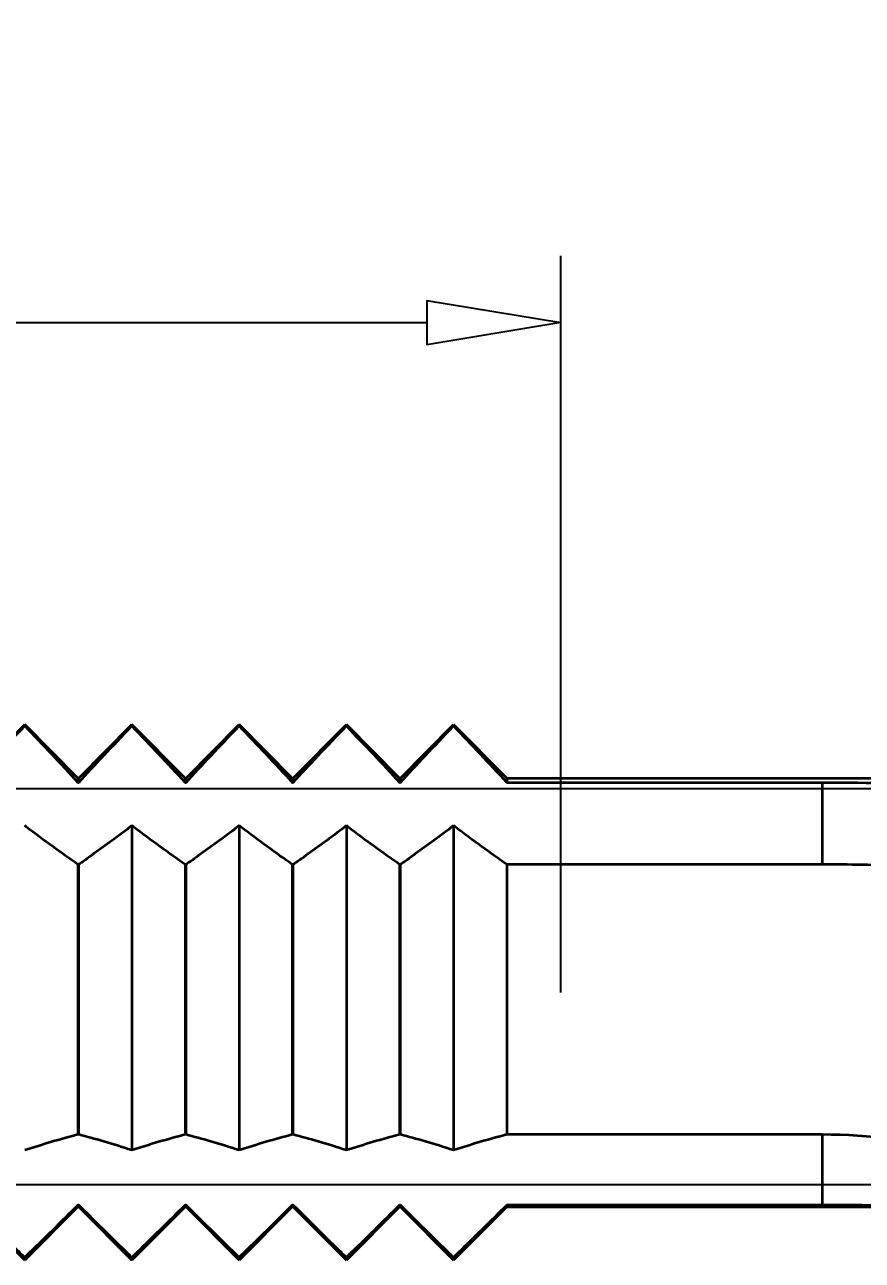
# Model space of a CAD drawing. Header units: millimetres. Extents: x -63 to 87, y -6 to 39.
# Drawn here: x -30 to -14.38, y -5 to 18.06 of the extents above; entities that cross this region are included whole.
import ezdxf

# ---------------------------------------------------------------- set-up
doc = ezdxf.new("R2010")
doc.units = ezdxf.units.MM
doc.layers.add('标注', color=3, linetype='Continuous')
doc.layers.add('轮廓', color=4, linetype='Continuous', lineweight=35)
doc.styles.add('工程字', font='gbenor.shx', dxfattribs={"bigfont": 'gbcbig.shx'})
doc.dimstyles.new('ZQH', dxfattribs={"dimtxt": 3, "dimasz": 2.5, "dimexe": 1.25, "dimexo": 0, "dimgap": 0.5, "dimtad": 1, "dimdec": 3, "dimdsep": 46, "dimtxsty": '工程字', "dimblk": 'CLOSEDBLANK', "dimcen": -0.8, "dimclrd": 3, "dimclre": 3, "dimclrt": 3, "dimadec": 1, "dimazin": 2, "dimtfac": 1, "dimtdec": 3, "dimtofl": 0, "dimtmove": 0, "dimatfit": 3, "dimldrblk": 'CLOSEDBLANK', "dimfxl": 1, "dimtolj": 1, "dimtzin": 0, "dimarcsym": 0})

# ---------------------------------------------------------------- blocks, each defined once
blk = doc.blocks.new('_ClosedBlank')
at = {"color": 0, "linetype": 'ByBlock', "lineweight": -2}
for p, q in [((-1, 0.1667), (0, 0)), ((-1, 0.1667), (-1, -0.1667)), ((0, 0), (-1, -0.1667))]:
    blk.add_line(p, q, dxfattribs=at)
blk = doc.blocks.new('*D2')
at = {"layer": 'Defpoints', "color": 0, "transparency": 16777216}
for p in [(-20, 12.5), (-45, 0), (-20, 0)]:
    blk.add_point(p, dxfattribs=at)
at = {"layer": '标注', "color": 3, "lineweight": -2, "transparency": 16777216}
for p, q in [((-45, 0), (-45, 13.75)), ((-20, 0), (-20, 13.75)), ((-42.5, 12.5), (-22.5, 12.5))]:
    blk.add_line(p, q, dxfattribs=at)
at = {"layer": '标注', "color": 3, "lineweight": -2, "transparency": 16777216, "xscale": 2.5, "yscale": 2.5, "zscale": 2.5, "rotation": 180}
blk.add_blockref('_ClosedBlank', (-45, 12.5), dxfattribs=at)
at = {"layer": '标注', "color": 3, "lineweight": -2, "transparency": 16777216, "xscale": 2.5, "yscale": 2.5, "zscale": 2.5}
blk.add_blockref('_ClosedBlank', (-20, 12.5), dxfattribs=at)
at = {"layer": '标注', "color": 3, "transparency": 16777216, "insert": (-32.5, 15), "char_height": 4, "attachment_point": 5, "style": '工程字'}
blk.add_mtext('\\A1;Le', dxfattribs=at)
blk = doc.blocks.new('*D3')
at = {"layer": 'Defpoints', "color": 0, "transparency": 16777216}
for p in [(-5, 23), (-45, 0), (-5, 0)]:
    blk.add_point(p, dxfattribs=at)
at = {"layer": '标注', "color": 3, "lineweight": -2, "transparency": 16777216}
for p, q in [((-45, 0), (-45, 24.25)), ((-5, 0), (-5, 24.25)), ((-42.5, 23), (-7.5, 23))]:
    blk.add_line(p, q, dxfattribs=at)
at = {"layer": '标注', "color": 3, "lineweight": -2, "transparency": 16777216, "xscale": 2.5, "yscale": 2.5, "zscale": 2.5, "rotation": 180}
blk.add_blockref('_ClosedBlank', (-45, 23), dxfattribs=at)
at = {"layer": '标注', "color": 3, "lineweight": -2, "transparency": 16777216, "xscale": 2.5, "yscale": 2.5, "zscale": 2.5}
blk.add_blockref('_ClosedBlank', (-5, 23), dxfattribs=at)
at = {"layer": '标注', "color": 3, "transparency": 16777216, "insert": (-25, 25.5), "char_height": 4, "attachment_point": 5, "style": '工程字'}
blk.add_mtext('\\A1;L1', dxfattribs=at)
blk = doc.blocks.new('*D4')
at = {"layer": 'Defpoints', "color": 0, "transparency": 16777216}
for p in [(75, 33.5), (-45, 0), (75, 0)]:
    blk.add_point(p, dxfattribs=at)
at = {"layer": '标注', "color": 3, "lineweight": -2, "transparency": 16777216}
for p, q in [((-45, 0), (-45, 34.75)), ((75, 0), (75, 34.75)), ((-42.5, 33.5), (72.5, 33.5))]:
    blk.add_line(p, q, dxfattribs=at)
at = {"layer": '标注', "color": 3, "lineweight": -2, "transparency": 16777216, "xscale": 2.5, "yscale": 2.5, "zscale": 2.5, "rotation": 180}
blk.add_blockref('_ClosedBlank', (-45, 33.5), dxfattribs=at)
at = {"layer": '标注', "color": 3, "lineweight": -2, "transparency": 16777216, "xscale": 2.5, "yscale": 2.5, "zscale": 2.5}
blk.add_blockref('_ClosedBlank', (75, 33.5), dxfattribs=at)
at = {"layer": '标注', "color": 3, "transparency": 16777216, "insert": (15, 36), "char_height": 4, "attachment_point": 5, "style": '工程字'}
blk.add_mtext('\\A1;L', dxfattribs=at)
blk = doc.blocks.new('*D9')
at = {"color": 3, "lineweight": -2, "transparency": 16777216}
for p, q in [((-10.082, 3.797), (-48.088, 3.797)), ((-46.838, 1.297), (-46.838, -1.094)), ((-10.082, -3.594), (-48.088, -3.594))]:
    blk.add_line(p, q, dxfattribs=at)
at = {"layer": 'Defpoints', "color": 0, "transparency": 16777216}
for p in [(-10.082, 3.797), (-46.838, -3.594), (-10.082, -3.594)]:
    blk.add_point(p, dxfattribs=at)
at = {"color": 3, "lineweight": -2, "transparency": 16777216, "xscale": 2.5, "yscale": 2.5, "zscale": 2.5}
for p, rotation in [((-46.838, 3.797), 90), ((-46.838, -3.594), 270)]:
    blk.add_blockref('_ClosedBlank', p, dxfattribs=dict(at, rotation=rotation))
at = {"color": 3, "transparency": 16777216, "insert": (-49.338, 0.101), "char_height": 4, "attachment_point": 5, "rotation": 90, "style": '工程字'}
blk.add_mtext('\\A1;d1', dxfattribs=at)

msp = doc.modelspace()

# ---------------------------------------------------------------- linework, layer by layer
at = {"layer": '轮廓', "color": 4, "lineweight": 35}
for p, q in [((-30.9901, 4), (-30, 5)), ((-30, 5, 0), (-30, 4.9723, 0)), ((-29.0099, 4), (-30, 5)), ((-28.9901, 4), (-28, 5)), ((-28, 5, 0), (-28, 4.9723, 0)), ((-27.0099, 4), (-28, 5)), ((-26.9901, 4), (-26, 5)), ((-26, 5, 0), (-26, 4.9723, 0)), ((-25.0099, 4), (-26, 5)), ((-24.9901, 4), (-24, 5)), ((-24, 5, 0), (-24, 4.9723, 0)), ((-23.0099, 4), (-24, 5)), ((-22.9901, 4), (-22, 5)), ((-22, 5, 0), (-22, 4.9723, 0)), ((-21.0099, 4), (-22, 5)), ((-29.0099, 4), (-28.9901, 4)), ((-27.0099, 4), (-26.9901, 4)), ((-25.0099, 4), (-24.9901, 4)), ((-23.0099, 4), (-22.9901, 4)), ((-21.0099, 4), (-10.0819, 4)), ((-28, 3.1134, 0), (-28, -2.9411, 0)), ((-26, 3.1134, 0), (-26, -2.9411, 0)), ((-24, 3.1134, 0), (-24, -2.9411, 0)), ((-22, 3.1134, 0), (-22, -2.9411, 0)), ((-30.9901, -4), (-30, -5)), ((-29.0099, -4), (-30, -5)), ((-29.0099, -4), (-28.9901, -4)), ((-28.9901, -4), (-28, -5)), ((-27.0099, -4), (-28, -5)), ((-27.0099, -4), (-26.9901, -4)), ((-26.9901, -4), (-26, -5)), ((-25.0099, -4), (-26, -5)), ((-25.0099, -4), (-24.9901, -4)), ((-24.9901, -4), (-24, -5)), ((-23.0099, -4), (-24, -5)), ((-23.0099, -4), (-22.9901, -4)), ((-22.9901, -4), (-22, -5)), ((-21.0099, -4), (-22, -5)), ((-21.0099, -4), (-10.0819, -4)), ((-30, -5, 0), (-30, -4.9449, 0)), ((-28, -5, 0), (-28, -4.9449, 0)), ((-26, -5, 0), (-26, -4.9449, 0)), ((-24, -5, 0), (-24, -4.9449, 0)), ((-22, -5, 0), (-22, -4.9449, 0))]:
    msp.add_line(p, q, dxfattribs=at)
for points in [[(-30.9901, 3.9201), (-30.6991, 4.2399), (-30.367, 4.5909), (-30, 4.9723)], [(-30, 4.9723), (-29.6727, 4.6322), (-29.3302, 4.2722), (-29.0099, 3.9201)], [(-28.9901, 3.9201), (-28.6991, 4.2399), (-28.367, 4.5909), (-28, 4.9723)], [(-28, 4.9723), (-27.6727, 4.6322), (-27.3302, 4.2722), (-27.0099, 3.9201)], [(-26.9901, 3.9201), (-26.6991, 4.2399), (-26.367, 4.5909), (-26, 4.9723)], [(-26, 4.9723), (-25.6727, 4.6322), (-25.3302, 4.2722), (-25.0099, 3.9201)], [(-24.9901, 3.9201), (-24.6991, 4.2399), (-24.367, 4.5909), (-24, 4.9723)], [(-24, 4.9723), (-23.6727, 4.6322), (-23.3302, 4.2722), (-23.0099, 3.9201)], [(-22.9901, 3.9201), (-22.6991, 4.2399), (-22.367, 4.5909), (-22, 4.9723)], [(-22, 4.9723), (-21.6727, 4.6322), (-21.3302, 4.2722), (-21.0099, 3.9201)], [(-29.0099, 3.9201), (-29.0033, 3.9201), (-28.9967, 3.9201), (-28.9901, 3.9201)], [(-27.0099, 3.9201), (-27.0033, 3.9201), (-26.9967, 3.9201), (-26.9901, 3.9201)], [(-25.0099, 3.9201), (-25.0033, 3.9201), (-24.9967, 3.9201), (-24.9901, 3.9201)], [(-23.0099, 3.9201), (-23.0033, 3.9201), (-22.9967, 3.9201), (-22.9901, 3.9201)], [(-21.0099, 3.9201), (-19.0478, 3.9201), (-17.0856, 3.9201), (-15.1235, 3.9201)], [(-15.1235, 3.9201), (-15.1235, 3.2138), (-15.1235, 2.7273), (-15.1235, 2.3877)], [(-28.9901, 2.3877), (-28.9967, 2.3877), (-29.0033, 2.3877), (-29.0099, 2.3877)], [(-26.9901, 2.3877), (-26.9967, 2.3877), (-27.0033, 2.3877), (-27.0099, 2.3877)], [(-24.9901, 2.3877), (-24.9967, 2.3877), (-25.0033, 2.3877), (-25.0099, 2.3877)], [(-22.9901, 2.3877), (-22.9967, 2.3877), (-23.0033, 2.3877), (-23.0099, 2.3877)], [(-15.1235, 2.3877), (-17.0856, 2.3877), (-19.0478, 2.3877), (-21.0099, 2.3877)], [(-30, -2.9411), (-29.6715, -2.8336), (-29.3294, -2.7311), (-29.0099, -2.6488)], [(-29.0099, -2.6488), (-29.0033, -2.6488), (-28.9967, -2.6488), (-28.9901, -2.6488)], [(-28.9901, -2.6488), (-28.7029, -2.7227), (-28.3719, -2.8193), (-28, -2.9411)], [(-28, -2.9411), (-27.6715, -2.8336), (-27.3294, -2.7311), (-27.0099, -2.6488)], [(-27.0099, -2.6488), (-27.0033, -2.6488), (-26.9967, -2.6488), (-26.9901, -2.6488)], [(-26.9901, -2.6488), (-26.7029, -2.7227), (-26.3719, -2.8193), (-26, -2.9411)], [(-26, -2.9411), (-25.6715, -2.8336), (-25.3294, -2.7311), (-25.0099, -2.6488)], [(-25.0099, -2.6488), (-25.0033, -2.6488), (-24.9967, -2.6488), (-24.9901, -2.6488)], [(-24.9901, -2.6488), (-24.7029, -2.7227), (-24.3719, -2.8193), (-24, -2.9411)], [(-24, -2.9411), (-23.6715, -2.8336), (-23.3294, -2.7311), (-23.0099, -2.6488)], [(-23.0099, -2.6488), (-23.0033, -2.6488), (-22.9967, -2.6488), (-22.9901, -2.6488)], [(-22.9901, -2.6488), (-22.7029, -2.7227), (-22.3719, -2.8193), (-22, -2.9411)], [(-22, -2.9411), (-21.6715, -2.8336), (-21.3294, -2.7311), (-21.0099, -2.6488)], [(-21.0099, -2.6488), (-19.0478, -2.6488), (-17.0856, -2.6488), (-15.1235, -2.6488)], [(-29.0099, -3.9731), (-29.0099, -3.9913), (-29.0099, -4), (-29.0099, -4)], [(-28.9901, -3.9731), (-28.9967, -3.9731), (-29.0033, -3.9731), (-29.0099, -3.9731)], [(-28.9901, -4), (-28.9901, -4), (-28.9901, -3.9913), (-28.9901, -3.9731)], [(-27.0099, -3.9731), (-27.0099, -3.9913), (-27.0099, -4), (-27.0099, -4)], [(-26.9901, -3.9731), (-26.9967, -3.9731), (-27.0033, -3.9731), (-27.0099, -3.9731)], [(-26.9901, -4), (-26.9901, -4), (-26.9901, -3.9913), (-26.9901, -3.9731)], [(-25.0099, -3.9731), (-25.0099, -3.9913), (-25.0099, -4), (-25.0099, -4)], [(-24.9901, -3.9731), (-24.9967, -3.9731), (-25.0033, -3.9731), (-25.0099, -3.9731)], [(-24.9901, -4), (-24.9901, -4), (-24.9901, -3.9913), (-24.9901, -3.9731)], [(-23.0099, -3.9731), (-23.0099, -3.9913), (-23.0099, -4), (-23.0099, -4)], [(-22.9901, -3.9731), (-22.9967, -3.9731), (-23.0033, -3.9731), (-23.0099, -3.9731)], [(-22.9901, -4), (-22.9901, -4), (-22.9901, -3.9913), (-22.9901, -3.9731)], [(-21.0099, -3.9731), (-21.0099, -3.9913), (-21.0099, -4), (-21.0099, -4)], [(-15.1235, -3.9731), (-17.0856, -3.9731), (-19.0478, -3.9731), (-21.0099, -3.9731)]]:
    msp.add_open_spline(points, degree=3, dxfattribs=at)
for points, knots in [([(-29.0099, 4), (-29.0099, 4), (-29.0099, 3.976), (-29.0099, 3.9236), (-29.0099, 3.9219), (-29.0099, 3.9201)], [6.02698759, 6.02698759, 6.02698759, 6.02698759, 6.78036095, 6.78036095, 6.80578892, 6.80578892, 6.80578892, 6.80578892]), ([(-28.9901, 3.9201), (-28.9901, 3.9219), (-28.9901, 3.9236), (-28.9901, 3.976), (-28.9901, 4), (-28.9901, 4)], [17.30215972, 17.30215972, 17.30215972, 17.30215972, 17.32758769, 17.32758769, 18.08096105, 18.08096105, 18.08096105, 18.08096105]), ([(-27.0099, 4), (-27.0099, 4), (-27.0099, 3.976), (-27.0099, 3.9236), (-27.0099, 3.9219), (-27.0099, 3.9201)], [6.02698764, 6.02698764, 6.02698764, 6.02698764, 6.780361, 6.780361, 6.80578898, 6.80578898, 6.80578898, 6.80578898]), ([(-26.9901, 3.9201), (-26.9901, 3.9219), (-26.9901, 3.9236), (-26.9901, 3.976), (-26.9901, 4), (-26.9901, 4)], [17.30215966, 17.30215966, 17.30215966, 17.30215966, 17.32758764, 17.32758764, 18.080961, 18.080961, 18.080961, 18.080961]), ([(-25.0099, 4), (-25.0099, 4), (-25.0099, 3.976), (-25.0099, 3.9236), (-25.0099, 3.9219), (-25.0099, 3.9201)], [6.0269877, 6.0269877, 6.0269877, 6.0269877, 6.78036105, 6.78036105, 6.80578904, 6.80578904, 6.80578904, 6.80578904]), ([(-24.9901, 3.9201), (-24.9901, 3.9219), (-24.9901, 3.9236), (-24.9901, 3.976), (-24.9901, 4), (-24.9901, 4)], [17.3021596, 17.3021596, 17.3021596, 17.3021596, 17.32758759, 17.32758759, 18.08096094, 18.08096094, 18.08096094, 18.08096094]), ([(-23.0099, 4), (-23.0099, 4), (-23.0099, 3.976), (-23.0099, 3.9236), (-23.0099, 3.9219), (-23.0099, 3.9201)], [6.02698775, 6.02698775, 6.02698775, 6.02698775, 6.7803611, 6.7803611, 6.8057891, 6.8057891, 6.8057891, 6.8057891]), ([(-22.9901, 3.9201), (-22.9901, 3.9219), (-22.9901, 3.9236), (-22.9901, 3.976), (-22.9901, 4), (-22.9901, 4)], [17.30215955, 17.30215955, 17.30215955, 17.30215955, 17.32758754, 17.32758754, 18.08096089, 18.08096089, 18.08096089, 18.08096089]), ([(-21.0099, 4), (-21.0099, 4), (-21.0099, 3.976), (-21.0099, 3.9236), (-21.0099, 3.9219), (-21.0099, 3.9201)], [6.02698781, 6.02698781, 6.02698781, 6.02698781, 6.78036115, 6.78036115, 6.80578915, 6.80578915, 6.80578915, 6.80578915]), ([(-15.1235, 3.9201), (-14.2306, 3.9201), (-13.3972, 3.8951), (-12.0437, 3.7575), (-11.51, 3.6533), (-10.8756, 3.4021), (-10.6934, 3.2959), (-10.4036, 3.0374), (-10.349, 2.9122), (-10.3018, 2.7652), (-10.2967, 2.6907), (-10.3224, 2.5703), (-10.3447, 2.5204), (-10.4128, 2.4337), (-10.4536, 2.3986), (-10.5606, 2.3328), (-10.6278, 2.3062), (-10.8112, 2.2546), (-10.9422, 2.2381), (-11.3904, 2.2152), (-11.7768, 2.2429), (-12.6151, 2.3026), (-13.0805, 2.3352), (-13.8636, 2.3673), (-14.1211, 2.3751), (-14.6262, 2.3852), (-14.8748, 2.3877), (-15.1235, 2.3877)], [0, 0, 0, 0, 2.6787633, 2.6787633, 5.0381131, 5.0381131, 6.3704046, 6.3704046, 7.9316575, 7.9316575, 9.6268537, 9.6268537, 10.8864162, 10.8864162, 11.9980072, 11.9980072, 13.3481612, 13.3481612, 15.5424934, 15.5424934, 20.3248642, 20.3248642, 23.8306603, 23.8306603, 25.5328451, 25.5328451, 27.1806954, 27.1806954, 27.1806954, 27.1806954]), ([(-29.0099, 2.3877), (-29.3094, 2.6012), (-29.6347, 2.8314), (-29.9811, 3.0987), (-29.9906, 3.106), (-30, 3.1134)], [10.0179738, 10.0179738, 10.0179738, 10.0179738, 11.6978853, 11.6978853, 11.7450897, 11.7450897, 11.7450897, 11.7450897]), ([(-28, 3.1134), (-28.0583, 3.0676), (-28.184, 2.9717), (-28.5442, 2.7049), (-28.8136, 2.5134), (-28.979, 2.3956), (-28.9846, 2.3916), (-28.9901, 2.3877)], [4.9589708, 4.9589708, 4.9589708, 4.9589708, 5.5171858, 5.5171858, 6.3765963, 6.3765963, 6.4062956, 6.4062956, 6.4062956, 6.4062956]), ([(-27.0099, 2.3877), (-27.3094, 2.6012), (-27.6347, 2.8314), (-27.9811, 3.0987), (-27.9906, 3.106), (-28, 3.1134)], [10.0179737, 10.0179737, 10.0179737, 10.0179737, 11.6978853, 11.6978853, 11.7450897, 11.7450897, 11.7450897, 11.7450897]), ([(-26, 3.1134), (-26.0583, 3.0676), (-26.184, 2.9717), (-26.5442, 2.7049), (-26.8136, 2.5134), (-26.979, 2.3956), (-26.9846, 2.3916), (-26.9901, 2.3877)], [4.9589708, 4.9589708, 4.9589708, 4.9589708, 5.5171858, 5.5171858, 6.3765963, 6.3765963, 6.4062957, 6.4062957, 6.4062957, 6.4062957]), ([(-25.0099, 2.3877), (-25.3094, 2.6012), (-25.6347, 2.8314), (-25.9811, 3.0987), (-25.9906, 3.106), (-26, 3.1134)], [10.0179736, 10.0179736, 10.0179736, 10.0179736, 11.6978853, 11.6978853, 11.7450897, 11.7450897, 11.7450897, 11.7450897]), ([(-24, 3.1134), (-24.0583, 3.0676), (-24.184, 2.9717), (-24.5442, 2.7049), (-24.8136, 2.5134), (-24.979, 2.3956), (-24.9846, 2.3916), (-24.9901, 2.3877)], [4.9589708, 4.9589708, 4.9589708, 4.9589708, 5.5171858, 5.5171858, 6.3765963, 6.3765963, 6.4062958, 6.4062958, 6.4062958, 6.4062958]), ([(-23.0099, 2.3877), (-23.3094, 2.6012), (-23.6347, 2.8314), (-23.9811, 3.0987), (-23.9906, 3.106), (-24, 3.1134)], [10.0179735, 10.0179735, 10.0179735, 10.0179735, 11.6978853, 11.6978853, 11.7450897, 11.7450897, 11.7450897, 11.7450897]), ([(-22, 3.1134), (-22.0583, 3.0676), (-22.184, 2.9717), (-22.5442, 2.7049), (-22.8136, 2.5134), (-22.979, 2.3956), (-22.9846, 2.3916), (-22.9901, 2.3877)], [4.9589708, 4.9589708, 4.9589708, 4.9589708, 5.5171858, 5.5171858, 6.3765963, 6.3765963, 6.4062959, 6.4062959, 6.4062959, 6.4062959]), ([(-21.0099, 2.3877), (-21.3094, 2.6012), (-21.6347, 2.8314), (-21.9811, 3.0987), (-21.9906, 3.106), (-22, 3.1134)], [10.0179735, 10.0179735, 10.0179735, 10.0179735, 11.6978853, 11.6978853, 11.7450897, 11.7450897, 11.7450897, 11.7450897]), ([(-29.0099, 2.3877), (-29.0099, 2.3368), (-29.0099, 2.2848), (-29.0099, 2.0133), (-29.0099, 1.7771), (-29.0099, 1.2844), (-29.0099, 1.0274), (-29.0099, 0.5108), (-29.0099, 0.2511), (-29.0099, -0.2511), (-29.0099, -0.5108), (-29.0099, -1.0274), (-29.0099, -1.2844), (-29.0099, -1.7771), (-29.0099, -2.0133), (-29.0099, -2.3795), (-29.0099, -2.5191), (-29.0099, -2.6488)], [9.6109377, 9.6109377, 9.6109377, 9.6109377, 9.7938544, 9.7938544, 10.5472277, 10.5472277, 11.300601, 11.300601, 12.0539743, 12.0539743, 12.8073476, 12.8073476, 13.560721, 13.560721, 14.3140943, 14.3140943, 14.8234097, 14.8234097, 14.8234097, 14.8234097]), ([(-28.9901, -2.6488), (-28.9901, -2.5191), (-28.9901, -2.3795), (-28.9901, -2.0133), (-28.9901, -1.7771), (-28.9901, -1.2844), (-28.9901, -1.0274), (-28.9901, -0.5108), (-28.9901, -0.2511), (-28.9901, 0.2511), (-28.9901, 0.5108), (-28.9901, 1.0274), (-28.9901, 1.2844), (-28.9901, 1.7771), (-28.9901, 2.0133), (-28.9901, 2.2848), (-28.9901, 2.3368), (-28.9901, 2.3877)], [9.284539, 9.284539, 9.284539, 9.284539, 9.7938544, 9.7938544, 10.5472277, 10.5472277, 11.300601, 11.300601, 12.0539743, 12.0539743, 12.8073476, 12.8073476, 13.560721, 13.560721, 14.3140943, 14.3140943, 14.4970109, 14.4970109, 14.4970109, 14.4970109]), ([(-27.0099, 2.3877), (-27.0099, 2.3368), (-27.0099, 2.2848), (-27.0099, 2.0133), (-27.0099, 1.7771), (-27.0099, 1.2844), (-27.0099, 1.0274), (-27.0099, 0.5108), (-27.0099, 0.2511), (-27.0099, -0.2511), (-27.0099, -0.5108), (-27.0099, -1.0274), (-27.0099, -1.2844), (-27.0099, -1.7771), (-27.0099, -2.0133), (-27.0099, -2.3795), (-27.0099, -2.5191), (-27.0099, -2.6488)], [9.6109377, 9.6109377, 9.6109377, 9.6109377, 9.7938544, 9.7938544, 10.5472277, 10.5472277, 11.300601, 11.300601, 12.0539743, 12.0539743, 12.8073476, 12.8073476, 13.5607209, 13.5607209, 14.3140942, 14.3140942, 14.8234097, 14.8234097, 14.8234097, 14.8234097]), ([(-26.9901, -2.6488), (-26.9901, -2.5191), (-26.9901, -2.3795), (-26.9901, -2.0133), (-26.9901, -1.7771), (-26.9901, -1.2844), (-26.9901, -1.0274), (-26.9901, -0.5108), (-26.9901, -0.2511), (-26.9901, 0.2511), (-26.9901, 0.5108), (-26.9901, 1.0274), (-26.9901, 1.2844), (-26.9901, 1.7771), (-26.9901, 2.0133), (-26.9901, 2.2848), (-26.9901, 2.3368), (-26.9901, 2.3877)], [9.284539, 9.284539, 9.284539, 9.284539, 9.7938544, 9.7938544, 10.5472277, 10.5472277, 11.300601, 11.300601, 12.0539743, 12.0539743, 12.8073476, 12.8073476, 13.5607209, 13.5607209, 14.3140942, 14.3140942, 14.4970109, 14.4970109, 14.4970109, 14.4970109]), ([(-25.0099, 2.3877), (-25.0099, 2.3368), (-25.0099, 2.2848), (-25.0099, 2.0133), (-25.0099, 1.7771), (-25.0099, 1.2844), (-25.0099, 1.0274), (-25.0099, 0.5108), (-25.0099, 0.2511), (-25.0099, -0.2511), (-25.0099, -0.5108), (-25.0099, -1.0274), (-25.0099, -1.2844), (-25.0099, -1.7771), (-25.0099, -2.0133), (-25.0099, -2.3795), (-25.0099, -2.5191), (-25.0099, -2.6488)], [9.6109378, 9.6109378, 9.6109378, 9.6109378, 9.7938544, 9.7938544, 10.5472277, 10.5472277, 11.300601, 11.300601, 12.0539743, 12.0539743, 12.8073476, 12.8073476, 13.5607209, 13.5607209, 14.3140942, 14.3140942, 14.8234096, 14.8234096, 14.8234096, 14.8234096]), ([(-24.9901, -2.6488), (-24.9901, -2.5191), (-24.9901, -2.3795), (-24.9901, -2.0133), (-24.9901, -1.7771), (-24.9901, -1.2844), (-24.9901, -1.0274), (-24.9901, -0.5108), (-24.9901, -0.2511), (-24.9901, 0.2511), (-24.9901, 0.5108), (-24.9901, 1.0274), (-24.9901, 1.2844), (-24.9901, 1.7771), (-24.9901, 2.0133), (-24.9901, 2.2848), (-24.9901, 2.3368), (-24.9901, 2.3877)], [9.284539, 9.284539, 9.284539, 9.284539, 9.7938544, 9.7938544, 10.5472277, 10.5472277, 11.300601, 11.300601, 12.0539743, 12.0539743, 12.8073476, 12.8073476, 13.5607209, 13.5607209, 14.3140942, 14.3140942, 14.4970109, 14.4970109, 14.4970109, 14.4970109]), ([(-23.0099, 2.3877), (-23.0099, 2.3368), (-23.0099, 2.2848), (-23.0099, 2.0133), (-23.0099, 1.7771), (-23.0099, 1.2844), (-23.0099, 1.0274), (-23.0099, 0.5108), (-23.0099, 0.2511), (-23.0099, -0.2511), (-23.0099, -0.5108), (-23.0099, -1.0274), (-23.0099, -1.2844), (-23.0099, -1.7771), (-23.0099, -2.0133), (-23.0099, -2.3795), (-23.0099, -2.5191), (-23.0099, -2.6488)], [9.6109378, 9.6109378, 9.6109378, 9.6109378, 9.7938544, 9.7938544, 10.5472277, 10.5472277, 11.300601, 11.300601, 12.0539743, 12.0539743, 12.8073476, 12.8073476, 13.5607209, 13.5607209, 14.3140942, 14.3140942, 14.8234096, 14.8234096, 14.8234096, 14.8234096]), ([(-22.9901, -2.6488), (-22.9901, -2.5191), (-22.9901, -2.3795), (-22.9901, -2.0133), (-22.9901, -1.7771), (-22.9901, -1.2844), (-22.9901, -1.0274), (-22.9901, -0.5108), (-22.9901, -0.2511), (-22.9901, 0.2511), (-22.9901, 0.5108), (-22.9901, 1.0274), (-22.9901, 1.2844), (-22.9901, 1.7771), (-22.9901, 2.0133), (-22.9901, 2.2848), (-22.9901, 2.3368), (-22.9901, 2.3877)], [9.284539, 9.284539, 9.284539, 9.284539, 9.7938545, 9.7938545, 10.5472277, 10.5472277, 11.300601, 11.300601, 12.0539743, 12.0539743, 12.8073476, 12.8073476, 13.5607209, 13.5607209, 14.3140942, 14.3140942, 14.4970108, 14.4970108, 14.4970108, 14.4970108]), ([(-21.0099, 2.3877), (-21.0099, 2.3368), (-21.0099, 2.2848), (-21.0099, 2.0133), (-21.0099, 1.7771), (-21.0099, 1.2844), (-21.0099, 1.0274), (-21.0099, 0.5108), (-21.0099, 0.2511), (-21.0099, -0.2511), (-21.0099, -0.5108), (-21.0099, -1.0274), (-21.0099, -1.2844), (-21.0099, -1.7771), (-21.0099, -2.0133), (-21.0099, -2.3795), (-21.0099, -2.5191), (-21.0099, -2.6488)], [9.6109379, 9.6109379, 9.6109379, 9.6109379, 9.7938545, 9.7938545, 10.5472278, 10.5472278, 11.300601, 11.300601, 12.0539743, 12.0539743, 12.8073476, 12.8073476, 13.5607209, 13.5607209, 14.3140942, 14.3140942, 14.8234096, 14.8234096, 14.8234096, 14.8234096]), ([(-15.1235, -2.6488), (-15.1235, -2.7133), (-15.1235, -2.9902), (-15.1235, -3.4742), (-15.1235, -3.9025), (-15.1235, -3.9731)], [1.6023799, 1.6023799, 1.6023799, 1.6023799, 2, 3, 3.1925748, 3.1925748, 3.1925748, 3.1925748]), ([(-15.1235, -2.6488), (-14.2306, -2.6488), (-13.3972, -2.7643), (-12.0437, -3.0816), (-11.51, -3.2659), (-10.8756, -3.5301), (-10.6934, -3.6181), (-10.4036, -3.7815), (-10.349, -3.8324), (-10.3018, -3.8874), (-10.2967, -3.9098), (-10.3224, -3.9401), (-10.3447, -3.9506), (-10.4128, -3.9664), (-10.4536, -3.9717), (-10.5606, -3.9807), (-10.6278, -3.9836), (-10.8112, -3.9889), (-10.9422, -3.9902), (-11.3904, -3.992), (-11.7768, -3.99), (-12.6151, -3.984), (-13.0805, -3.9802), (-13.8636, -3.976), (-14.1211, -3.9749), (-14.6262, -3.9735), (-14.8748, -3.9731), (-15.1235, -3.9731)], [0, 0, 0, 0, 2.6787624, 2.6787624, 5.0381134, 5.0381134, 6.3704053, 6.3704053, 7.9316586, 7.9316586, 9.6268556, 9.6268556, 10.8864183, 10.8864183, 11.9980095, 11.9980095, 13.3481635, 13.3481635, 15.5424956, 15.5424956, 20.3248651, 20.3248651, 23.8306666, 23.8306666, 25.5328501, 25.5328501, 27.1806991, 27.1806991, 27.1806991, 27.1806991]), ([(-30, -4.9449), (-30.0486, -4.8978), (-30.1212, -4.8271), (-30.4669, -4.4895), (-30.7163, -4.2434), (-30.9901, -3.9731)], [5.3952058, 5.3952058, 5.3952058, 5.3952058, 5.9334079, 5.9334079, 8.0562164, 8.0562164, 8.0562164, 8.0562164]), ([(-29.0099, -3.9731), (-29.3022, -4.2617), (-29.6625, -4.6169), (-29.9819, -4.9274), (-29.991, -4.9362), (-30, -4.9449)], [10.1773641, 10.1773641, 10.1773641, 10.1773641, 11.6988384, 11.6988384, 11.7432884, 11.7432884, 11.7432884, 11.7432884]), ([(-28, -4.9449), (-28.0486, -4.8978), (-28.1212, -4.8271), (-28.4669, -4.4895), (-28.7163, -4.2434), (-28.9901, -3.9731)], [5.3952058, 5.3952058, 5.3952058, 5.3952058, 5.9334079, 5.9334079, 8.0562164, 8.0562164, 8.0562164, 8.0562164]), ([(-27.0099, -3.9731), (-27.3022, -4.2617), (-27.6625, -4.6169), (-27.9819, -4.9274), (-27.991, -4.9362), (-28, -4.9449)], [10.1773641, 10.1773641, 10.1773641, 10.1773641, 11.6988384, 11.6988384, 11.7432884, 11.7432884, 11.7432884, 11.7432884]), ([(-26, -4.9449), (-26.0486, -4.8978), (-26.1212, -4.8271), (-26.4669, -4.4895), (-26.7163, -4.2434), (-26.9901, -3.9731)], [5.3952058, 5.3952058, 5.3952058, 5.3952058, 5.9334079, 5.9334079, 8.0562164, 8.0562164, 8.0562164, 8.0562164]), ([(-25.0099, -3.9731), (-25.3022, -4.2617), (-25.6625, -4.6169), (-25.9819, -4.9274), (-25.991, -4.9362), (-26, -4.9449)], [10.1773641, 10.1773641, 10.1773641, 10.1773641, 11.6988384, 11.6988384, 11.7432884, 11.7432884, 11.7432884, 11.7432884]), ([(-24, -4.9449), (-24.0486, -4.8978), (-24.1212, -4.8271), (-24.4669, -4.4895), (-24.7163, -4.2434), (-24.9901, -3.9731)], [5.3952058, 5.3952058, 5.3952058, 5.3952058, 5.9334079, 5.9334079, 8.0562164, 8.0562164, 8.0562164, 8.0562164]), ([(-23.0099, -3.9731), (-23.3022, -4.2617), (-23.6625, -4.6169), (-23.9819, -4.9274), (-23.991, -4.9362), (-24, -4.9449)], [10.1773641, 10.1773641, 10.1773641, 10.1773641, 11.6988384, 11.6988384, 11.7432884, 11.7432884, 11.7432884, 11.7432884]), ([(-22, -4.9449), (-22.0486, -4.8978), (-22.1212, -4.8271), (-22.4669, -4.4895), (-22.7163, -4.2434), (-22.9901, -3.9731)], [5.3952058, 5.3952058, 5.3952058, 5.3952058, 5.9334079, 5.9334079, 8.0562164, 8.0562164, 8.0562164, 8.0562164]), ([(-21.0099, -3.9731), (-21.3022, -4.2617), (-21.6625, -4.6169), (-21.9819, -4.9274), (-21.991, -4.9362), (-22, -4.9449)], [10.1773641, 10.1773641, 10.1773641, 10.1773641, 11.6988384, 11.6988384, 11.7432884, 11.7432884, 11.7432884, 11.7432884])]:
    msp.add_open_spline(points, degree=3, knots=knots, dxfattribs=at)

# ---------------------------------------------------------------- dimensions: what is measured, and where the dimension line sits
dim = msp.add_linear_dim(base=(-46.8381, -3.594), p1=(-10.0819, 3.797), p2=(-10.0819, -3.594), angle=90, text='d1', dimstyle='ZQH', override={"dimtxt": 4})
dim.commit()
dim.dimension.update_dxf_attribs({"geometry": '*D9', "text_midpoint": (-49.3381, 0.1015)})
at = {"layer": '标注', "color": 3}
for base, p2, text, picture, middle in [((75, 33.5), (75, 0), 'L', '*D4', (15, 33.5)), ((-5, 23), (-5, 0), 'L1', '*D3', (-25, 23)), ((-20, 12.5), (-20, 0), 'Le', '*D2', (-32.5, 12.5))]:
    dim = msp.add_linear_dim(base=base, p1=(-45, 0), p2=p2, angle=180, text=text, dimstyle='ZQH', override={"dimtxt": 4}, dxfattribs=at)
    dim.commit()
    dim.dimension.update_dxf_attribs({"geometry": picture, "text_midpoint": middle, "dimtype": 160})

doc.saveas('drawing.dxf')
